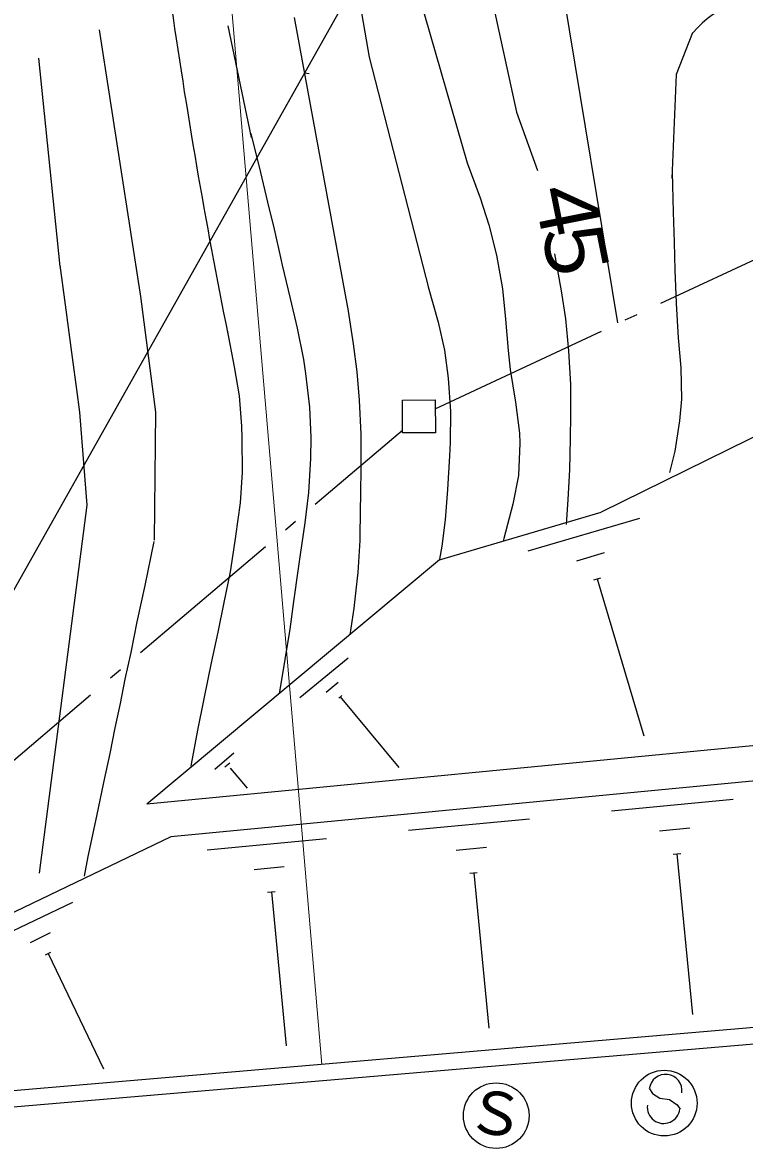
# Model space of a CAD drawing. Units: millimetres, scale not verified. Extents: x 40000 to 680000, y 20000 to 380000.
# Drawn here: x 378545 to 400594, y 282098 to 316496 of the extents above; entities that cross this region are included whole.
import ezdxf
from ezdxf.enums import TextEntityAlignment as Align

# ---------------------------------------------------------------- set-up
doc = ezdxf.new("R2010")
doc.units = ezdxf.units.MM
doc.header["$LTSCALE"] = 1000
for name, color, linetype, lineweight in [('M-BGD', 7, 'Continuous', 25), ('M-BMK-ROW', 30, 'Continuous', 25), ('M-STR-HTXT', 7, 'Continuous', 13), ('M-STR-STRC', 7, 'Continuous', 25)]:
    doc.layers.add(name, color=color, linetype=linetype, lineweight=lineweight)
doc.styles.add('ＭＳ ゴシック', font='')
doc.styles.get('ＭＳ ゴシック').set_extended_font_data('MS Gothic')

msp = doc.modelspace()

# ---------------------------------------------------------------- linework, layer by layer
at = {"layer": 'M-BGD'}
for p, q in [((394537, 320493), (396721, 307323)), ((394537, 320493), (396721, 307323)), ((388403, 319607), (389133, 315438)), ((388403, 319607), (389133, 315438)), ((392475, 319055), (393629, 313753)), ((392475, 319055), (393629, 313753)), ((390603, 317477), (392128, 312206)), ((390603, 317477), (392128, 312206)), ((386845, 316646), (388468, 307787)), ((386845, 316646), (388468, 307787)), ((380890, 316273), (382151, 308124)), ((380890, 316273), (382151, 308124)), ((385539, 312984), (384830, 316391)), ((385539, 312984), (384830, 316391)), ((399008, 316181), (398509, 314907)), ((399008, 316181), (398509, 314907)), ((389133, 315438), (390953, 308353)), ((389133, 315438), (390953, 308353)), ((379037, 315407), (379682, 309041)), ((379037, 315407), (379682, 309041)), ((387159, 314963), (387300, 314943)), ((387159, 314963), (387300, 314943)), ((398509, 314907), (398376, 311728)), ((398509, 314907), (398376, 311728)), ((393629, 313753), (394274, 311980)), ((393629, 313753), (394274, 311980)), ((385519, 313104), (385812, 311912)), ((385519, 313104), (385812, 311912)), ((392128, 312206), (392521, 311144)), ((392128, 312206), (392521, 311144)), ((385812, 311912), (386025, 311010)), ((385812, 311912), (386025, 311010)), ((398385, 311928), (398418, 310705)), ((398385, 311928), (398418, 310705)), ((386025, 311010), (386227, 310188)), ((386025, 311010), (386227, 310188)), ((392521, 311144), (392784, 310312)), ((392521, 311144), (392784, 310312)), ((398418, 310705), (398450, 309783)), ((398418, 310705), (398450, 309783)), ((392784, 310312), (393016, 309390)), ((392784, 310312), (393016, 309390)), ((386227, 310188), (386440, 309226)), ((386227, 310188), (386440, 309226)), ((398450, 309783), (398472, 308931)), ((398450, 309783), (398472, 308931)), ((393016, 309390), (393199, 308358)), ((393016, 309390), (393199, 308358)), ((394791, 309434), (394994, 308302)), ((394791, 309434), (394994, 308302)), ((379682, 309081), (379845, 307868)), ((379682, 309081), (379845, 307868)), ((386440, 309226), (386470, 309086)), ((386440, 309226), (386470, 309086)), ((386470, 309086), (386723, 308064)), ((386470, 309086), (386723, 308064)), ((398472, 308931), (398504, 307928)), ((398472, 308931), (398504, 307928)), ((390933, 308423), (391236, 307341)), ((390933, 308423), (391236, 307341)), ((393199, 308358), (393291, 307436)), ((393199, 308358), (393291, 307436)), ((394994, 308302), (395126, 307440)), ((394994, 308302), (395126, 307440)), ((379845, 307868), (379957, 307026)), ((379845, 307868), (379957, 307026)), ((382151, 308124), (382609, 304596)), ((382151, 308124), (382609, 304596)), ((386723, 308064), (386935, 307162)), ((386723, 308064), (386935, 307162)), ((398504, 307928), (398504, 307908)), ((398504, 307928), (398504, 307908)), ((398504, 307908), (398566, 306866)), ((398504, 307908), (398566, 306866)), ((388468, 307807), (388641, 306684)), ((388468, 307807), (388641, 306684)), ((391236, 307341), (391428, 306489)), ((391236, 307341), (391428, 306489)), ((393291, 307436), (393374, 306473)), ((393291, 307436), (393374, 306473)), ((395126, 307440), (395218, 306467)), ((395126, 307440), (395218, 306467)), ((379957, 307026), (380059, 306265)), ((379957, 307026), (380059, 306265)), ((384790, 307097), (385013, 305974)), ((384790, 307097), (385013, 305974)), ((386935, 307162), (387128, 306200)), ((386935, 307162), (387128, 306200)), ((398566, 306866), (398649, 305943)), ((398566, 306866), (398649, 305943)), ((388641, 306684), (388753, 305822)), ((388641, 306684), (388753, 305822)), ((391428, 306489), (391541, 305627)), ((391428, 306489), (391541, 305627)), ((380059, 306265), (380191, 305282)), ((380059, 306265), (380191, 305282)), ((387128, 306200), (387189, 305769)), ((387128, 306200), (387189, 305769)), ((393374, 306473), (393435, 305892)), ((393374, 306473), (393435, 305892)), ((395218, 306467), (395281, 305435)), ((395218, 306467), (395281, 305435)), ((385013, 305974), (385165, 305092)), ((385013, 305974), (385165, 305092)), ((388753, 305822), (388825, 304960)), ((388753, 305822), (388825, 304960)), ((393435, 305892), (393598, 304900)), ((393435, 305892), (393598, 304900)), ((398649, 305943), (398671, 304991)), ((398649, 305943), (398671, 304991)), ((387189, 305769), (387311, 304746)), ((387189, 305769), (387311, 304746)), ((391541, 305627), (391613, 304615)), ((391541, 305627), (391613, 304615)), ((380191, 305282), (380283, 304591)), ((380191, 305282), (380283, 304591)), ((395281, 305435), (395283, 304502)), ((395281, 305435), (395283, 304502)), ((403483, 305121), (396222, 301537)), ((403483, 305121), (396222, 301537)), ((385165, 305092), (385237, 304170)), ((385165, 305092), (385237, 304170)), ((388825, 304960), (388877, 303917)), ((388825, 304960), (388877, 303917)), ((393598, 304900), (393720, 303948)), ((393598, 304900), (393720, 303948)), ((398671, 304991), (398612, 304329)), ((398671, 304991), (398612, 304329)), ((380283, 304591), (380510, 301754)), ((380283, 304591), (380510, 301754)), ((382609, 304596), (382567, 300685)), ((382609, 304596), (382567, 300685)), ((387311, 304746), (387353, 303814)), ((387311, 304746), (387353, 303814)), ((391613, 304615), (391605, 303662)), ((391613, 304615), (391605, 303662)), ((395283, 304502), (395274, 303790)), ((395283, 304502), (395274, 303790)), ((385237, 304170), (385248, 303789)), ((385237, 304170), (385248, 303789)), ((398612, 304329), (398463, 303406)), ((398612, 304329), (398463, 303406)), ((385248, 303789), (385250, 302746)), ((385248, 303789), (385250, 302746)), ((387353, 303814), (387345, 303182)), ((387353, 303814), (387345, 303182)), ((388877, 303917), (388879, 302995)), ((388877, 303917), (388879, 302995)), ((393720, 303948), (393731, 303647)), ((393720, 303948), (393731, 303647)), ((395274, 303790), (395246, 302828)), ((395274, 303790), (395246, 302828)), ((391605, 303662), (391586, 303261)), ((391605, 303662), (391586, 303261)), ((393731, 303647), (393693, 302654)), ((393731, 303647), (393693, 302654)), ((398463, 303406), (398304, 302754)), ((398463, 303406), (398304, 302754)), ((387345, 303182), (387277, 302139)), ((387345, 303182), (387277, 302139)), ((391586, 303261), (391528, 302228)), ((391586, 303261), (391528, 302228)), ((385250, 302746), (385192, 301824)), ((385250, 302746), (385192, 301824)), ((388879, 302995), (388871, 301992)), ((388879, 302995), (388871, 301992)), ((395246, 302828), (395198, 301925)), ((395246, 302828), (395198, 301925)), ((393693, 302654), (393524, 301781)), ((393693, 302654), (393524, 301781)), ((387277, 302139), (387168, 301216)), ((387277, 302139), (387168, 301216)), ((391528, 302228), (391450, 301306)), ((391528, 302228), (391450, 301306)), ((380510, 301754), (379050, 290511)), ((380510, 301754), (379050, 290511)), ((385192, 301824), (385054, 300801)), ((385192, 301824), (385054, 300801)), ((388862, 301681), (388844, 300669)), ((388862, 301681), (388844, 300669)), ((388871, 301992), (388862, 301681)), ((388871, 301992), (388862, 301681)), ((393524, 301781), (393245, 300738)), ((393524, 301781), (393245, 300738)), ((395198, 301925), (395150, 301163)), ((395198, 301925), (395150, 301163)), ((391282, 300082), (396222, 301537)), ((391282, 300082), (396222, 301537)), ((393988, 300359), (397395, 301359)), ((393988, 300359), (397395, 301359)), ((387168, 301216), (387020, 300244)), ((387168, 301216), (387020, 300244)), ((391450, 301306), (391351, 300503)), ((391450, 301306), (391351, 300503)), ((382558, 300645), (382280, 299301)), ((382558, 300645), (382280, 299301)), ((385054, 300791), (384886, 299718)), ((385054, 300791), (384886, 299718)), ((385054, 300801), (385054, 300791)), ((385054, 300801), (385054, 300791)), ((388844, 300669), (388786, 299696)), ((388844, 300669), (388786, 299696)), ((393245, 300738), (393226, 300648)), ((393245, 300738), (393226, 300648)), ((391351, 300503), (391282, 300102)), ((391351, 300503), (391282, 300102)), ((395473, 300051), (396324, 300304)), ((395473, 300051), (396324, 300304)), ((391282, 300082), (382344, 292614)), ((391282, 300082), (382344, 292614)), ((387020, 300244), (386961, 299812)), ((387020, 300244), (386961, 299812)), ((384886, 299718), (384697, 298775)), ((384886, 299718), (384697, 298775)), ((386961, 299812), (386823, 298809)), ((386961, 299812), (386823, 298809)), ((388786, 299696), (388766, 299525)), ((388786, 299696), (388766, 299525)), ((382280, 299301), (382041, 298188)), ((382280, 299301), (382041, 298188)), ((388766, 299525), (388668, 298603)), ((388766, 299525), (388668, 298603)), ((395995, 299471), (396206, 299531)), ((395995, 299471), (396206, 299531)), ((396096, 299501), (397519, 294701)), ((396096, 299501), (397519, 294701)), ((384697, 298775), (384509, 297872)), ((384697, 298775), (384509, 297872)), ((386823, 298809), (386704, 297967)), ((386823, 298809), (386704, 297967)), ((388668, 298603), (388539, 297790)), ((388668, 298603), (388539, 297790)), ((382041, 298188), (381853, 297255)), ((382041, 298188), (381853, 297255)), ((386704, 297967), (386556, 297034)), ((386704, 297967), (386556, 297034)), ((384509, 297872), (384310, 296939)), ((384509, 297872), (384310, 296939)), ((381853, 297255), (381674, 296432)), ((381853, 297255), (381674, 296432)), ((384310, 296939), (384092, 295886)), ((384310, 296939), (384092, 295886)), ((386556, 297034), (386387, 295991)), ((386556, 297034), (386387, 295991)), ((387019, 295872), (388491, 297088)), ((387019, 295872), (388491, 297088)), ((381674, 296432), (381525, 295690)), ((381674, 296432), (381525, 295690)), ((387821, 296034), (388181, 296346)), ((387821, 296034), (388181, 296346)), ((384092, 295886), (384072, 295786)), ((384092, 295886), (384072, 295786)), ((388203, 295855), (388293, 295935)), ((388203, 295855), (388293, 295935)), ((388243, 295895), (390042, 293733)), ((388243, 295895), (390042, 293733)), ((381525, 295690), (381366, 294948)), ((381525, 295690), (381366, 294948)), ((414883, 295751), (382344, 292614)), ((414883, 295751), (382344, 292614)), ((384072, 295786), (383893, 294873)), ((384072, 295786), (383893, 294873)), ((381366, 294948), (381208, 294165)), ((381366, 294948), (381208, 294165)), ((383893, 294873), (383695, 293840)), ((383893, 294873), (383695, 293840)), ((381208, 294165), (381019, 293283)), ((381208, 294165), (381019, 293283)), ((412058, 294391), (383078, 291623)), ((412058, 294391), (383078, 291623)), ((384417, 293691), (384998, 294183)), ((384417, 293691), (384998, 294183)), ((383695, 293840), (383685, 293780)), ((383695, 293840), (383685, 293780)), ((384728, 293762), (384878, 293882)), ((384728, 293762), (384878, 293882)), ((384888, 293682), (384918, 293712)), ((384888, 293682), (384918, 293712)), ((384898, 293702), (385401, 293101)), ((384898, 293702), (385401, 293101)), ((381019, 293283), (380801, 292249)), ((381019, 293283), (380801, 292249)), ((396532, 292413), (400251, 292772)), ((396532, 292413), (400251, 292772)), ((380801, 292249), (380543, 291016)), ((380801, 292249), (380543, 291016)), ((390337, 291818), (394026, 292167)), ((390337, 291818), (394026, 292167)), ((397997, 291805), (398929, 291897)), ((397997, 291805), (398929, 291897)), ((383078, 291623), (372862, 286718)), ((383078, 291623), (372862, 286718)), ((384182, 291224), (387831, 291573)), ((384182, 291224), (387831, 291573)), ((380543, 291016), (380424, 290414)), ((380543, 291016), (380424, 290414)), ((391792, 291210), (392714, 291302)), ((391792, 291210), (392714, 291302)), ((398420, 291094), (398650, 291114)), ((398420, 291094), (398650, 291114)), ((398530, 291104), (399011, 286192)), ((398530, 291104), (399011, 286192)), ((385617, 290625), (386539, 290708)), ((385617, 290625), (386539, 290708)), ((392204, 290509), (392435, 290530)), ((392204, 290509), (392435, 290530)), ((392325, 290519), (392786, 285778)), ((392325, 290519), (392786, 285778)), ((386029, 289924), (386260, 289945)), ((386029, 289924), (386260, 289945)), ((386150, 289935), (386601, 285233)), ((386150, 289935), (386601, 285233)), ((377630, 288453), (380084, 289621)), ((377630, 288453), (380084, 289621)), ((378784, 288395), (379395, 288697)), ((378784, 288395), (379395, 288697)), ((379246, 288015), (379406, 288095)), ((379246, 288015), (379406, 288095)), ((379326, 288055), (381018, 284530)), ((379326, 288055), (381018, 284530)), ((412245, 286762), (371355, 283276)), ((412245, 286762), (371355, 283276)), ((412296, 286260), (371396, 282774)), ((412296, 286260), (371396, 282774))]:
    msp.add_line(p, q, dxfattribs=at)
for centre, radius, start, end in [((564205, 343002), 182971, 188.0793, 191.35359), ((564205, 343002), 182971, 188.0793, 191.35359), ((401851, 313680), 3780, 39.5548, 138.6245), ((401851, 313680), 3780, 39.5548, 138.6245)]:
    msp.add_arc(centre, radius, start, end, dxfattribs=at)
at = {"layer": 'M-BMK-ROW'}
for p, q in [((398042, 307918), (403121, 310294)), ((398042, 307918), (403121, 310294)), ((396955, 307409), (397317, 307579)), ((396955, 307409), (397317, 307579)), ((391152, 304694), (396231, 307070)), ((391152, 304694), (396231, 307070)), ((390148, 304963), (391151, 304965)), ((390148, 304963), (391151, 304965)), ((390150, 303960), (390148, 304963)), ((390150, 303960), (390148, 304963)), ((391151, 304965), (391153, 303962)), ((391151, 304965), (391153, 303962)), ((387487, 301779), (390150, 304040)), ((387487, 301779), (390150, 304040)), ((391153, 303962), (390150, 303960)), ((391153, 303962), (390150, 303960)), ((386572, 301003), (386877, 301262)), ((386572, 301003), (386877, 301262)), ((382150, 297249), (385962, 300485)), ((382150, 297249), (385962, 300485)), ((381236, 296473), (381540, 296732)), ((381236, 296473), (381540, 296732)), ((376814, 292719), (380626, 295955)), ((376814, 292719), (380626, 295955))]:
    msp.add_line(p, q, dxfattribs=at)
at = {"layer": 'M-STR-HTXT'}
msp.add_line((387685, 284664), (384251, 324883), dxfattribs=at)
msp.add_line((387685, 284664), (384251, 324883), dxfattribs=at)
at = {"layer": 'M-STR-STRC'}
for p, q in [((369769, 284044), (393772, 326698)), ((369769, 284044), (393772, 326698)), ((397693, 283923), (397783, 283773)), ((397693, 283923), (397783, 283773)), ((397783, 283773), (398014, 283633)), ((397783, 283773), (398014, 283633)), ((398014, 283633), (398305, 283594)), ((398014, 283633), (398305, 283594)), ((398305, 283594), (398536, 283434)), ((398305, 283594), (398536, 283434)), ((398536, 283434), (398627, 283304)), ((398536, 283434), (398627, 283304))]:
    msp.add_line(p, q, dxfattribs=at)
for centre in [(398145, 283483), (398145, 283483), (393012, 283101), (393012, 283101)]:
    msp.add_circle(centre, 1003, dxfattribs=at)
for centre, start, end in [((398184, 283864), 352.9782, 172.9782), ((398184, 283864), 352.9782, 172.9782), ((398125, 283363), 172.9782, 352.9782), ((398125, 283363), 172.9782, 352.9782)]:
    msp.add_arc(centre, 501, start, end, dxfattribs=at)

# ---------------------------------------------------------------- texts
at = {"layer": 'M-BGD', "style": 'ＭＳ ゴシック'}
for s, p in [('４', (393503, 311748)), ('４', (393503, 311748)), ('５', (393756, 310485)), ('５', (393756, 310485))]:
    msp.add_text(s, height=1833, rotation=281.361, dxfattribs=at).set_placement(p, align=Align.BOTTOM_LEFT)
at = {"layer": 'M-STR-STRC', "style": 'ＭＳ ゴシック'}
msp.add_text('Ｓ', height=1320, rotation=352.978, dxfattribs=at).set_placement((393002, 283175), align=Align.MIDDLE_CENTER)
msp.add_text('Ｓ', height=1320, rotation=352.978, dxfattribs=at).set_placement((393002, 283175), align=Align.MIDDLE_CENTER)

doc.saveas('drawing.dxf')
